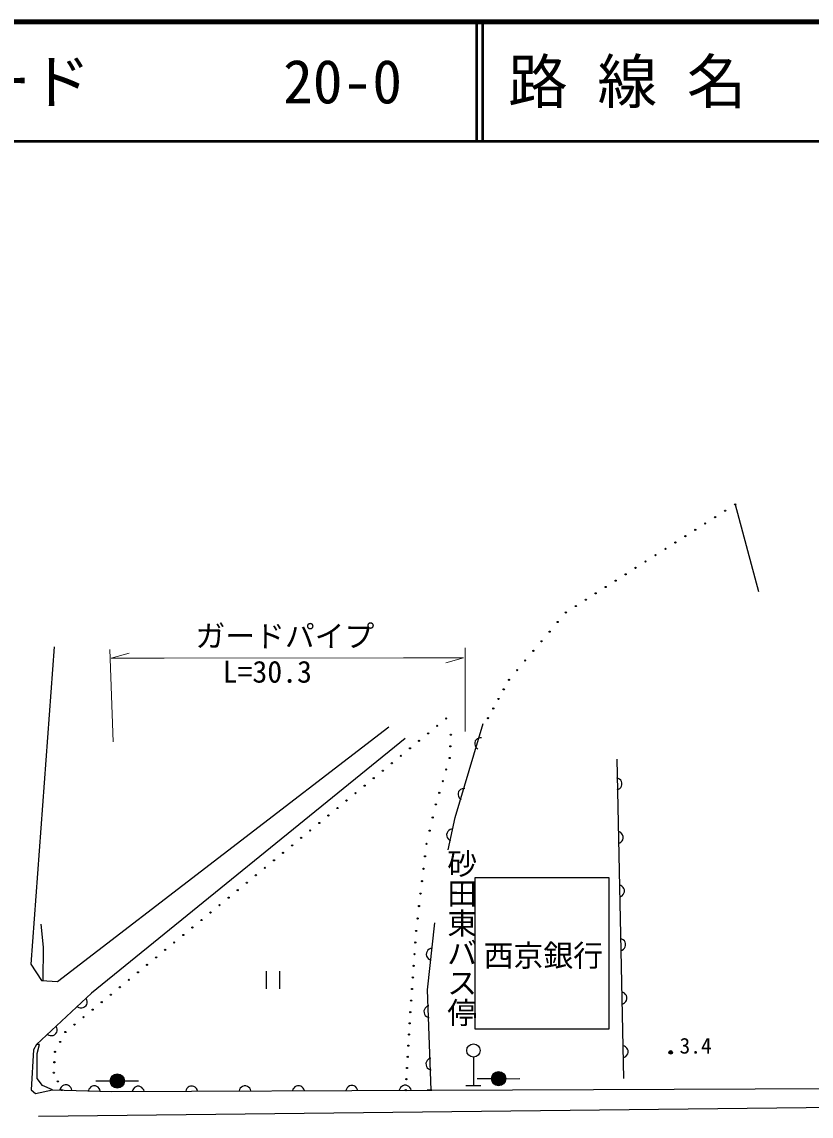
# Model space of a CAD drawing. Units: millimetres, scale not verified. Extents: x 40000 to 680000, y 20000 to 380000.
# Drawn here: x 139626 to 205787, y 288270 to 380000 of the extents above; entities that cross this region are included whole.
import ezdxf
from ezdxf.enums import TextEntityAlignment as Align

# ---------------------------------------------------------------- set-up
doc = ezdxf.new("R2010")
doc.units = ezdxf.units.MM
doc.header["$LTSCALE"] = 1000
for name, color, linetype, lineweight in [('M-BGD', 7, 'Continuous', 25), ('M-STR-HTXT', 7, 'Continuous', 13), ('M-TTL', 2, 'Continuous', 140), ('M-TTL-LINE', 7, 'Continuous', 50)]:
    doc.layers.add(name, color=color, linetype=linetype, lineweight=lineweight)
doc.layers.add('M-BMK-HTXT', color=7, linetype='Continuous')
doc.layers.add('M-TTL-TXT', color=7, linetype='Continuous')
doc.styles.add('@ＭＳ 明朝', font='')
doc.styles.add('ＭＳ ゴシック', font='')
doc.styles.get('@ＭＳ 明朝').set_extended_font_data('@MS Mincho')
doc.styles.get('ＭＳ ゴシック').set_extended_font_data('MS Gothic')

msp = doc.modelspace()

# ---------------------------------------------------------------- linework, layer by layer
at = {"layer": 'M-BGD'}
for p, q in [((199416, 339553), (201365, 332253)), ((142325, 327611), (140382, 301003)), ((175949, 313307), (178286, 321183)), ((142624, 299541), (170397, 320892)), ((171761, 319918), (145451, 298567)), ((177636, 319719), (177587, 319568)), ((177587, 319568), (177587, 319442)), ((177587, 319442), (177613, 319329)), ((177613, 319329), (177676, 319203)), ((177711, 319820), (177636, 319719)), ((177799, 319896), (177711, 319820)), ((177925, 319960), (177799, 319896)), ((178038, 319985), (177925, 319960)), ((178164, 319986), (178038, 319985)), ((177676, 319203), (177752, 319115)), ((177752, 319115), (177853, 319040)), ((190078, 291425), (189524, 318207)), ((189622, 316581), (189502, 316618)), ((189723, 316523), (189622, 316581)), ((189825, 316426), (189723, 316523)), ((176315, 315574), (176240, 315473)), ((176403, 315650), (176315, 315574)), ((176528, 315713), (176403, 315650)), ((176641, 315739), (176528, 315713)), ((176767, 315739), (176641, 315739)), ((189525, 315623), (189643, 315665)), ((189643, 315665), (189741, 315727)), ((189741, 315727), (189838, 315829)), ((189887, 316328), (189825, 316426)), ((189838, 315829), (189896, 315930)), ((189929, 316209), (189887, 316328)), ((189896, 315930), (189933, 316050)), ((189933, 316050), (189929, 316209)), ((176240, 315473), (176190, 315322)), ((176190, 315322), (176190, 315196)), ((176190, 315196), (176216, 315083)), ((176216, 315083), (176280, 314957)), ((176280, 314957), (176355, 314869)), ((176355, 314869), (176457, 314794)), ((175365, 310590), (175949, 313307)), ((175266, 312024), (175235, 311868)), ((175328, 312134), (175266, 312024)), ((175406, 312220), (175328, 312134)), ((175523, 312298), (175406, 312220)), ((175632, 312337), (175523, 312298)), ((175757, 312353), (175632, 312337)), ((189725, 312091), (189604, 312128)), ((189826, 312033), (189725, 312091)), ((189927, 311936), (189826, 312033)), ((189989, 311838), (189927, 311936)), ((175235, 311868), (175251, 311744)), ((175251, 311744), (175290, 311634)), ((175290, 311634), (175368, 311517)), ((175368, 311517), (175454, 311439)), ((175454, 311439), (175564, 311377)), ((189627, 311133), (189746, 311175)), ((189746, 311175), (189844, 311237)), ((189844, 311237), (189941, 311339)), ((189941, 311339), (189998, 311440)), ((190032, 311719), (189989, 311838)), ((189998, 311440), (190035, 311560)), ((190035, 311560), (190032, 311719)), ((188861, 308240), (177602, 308238)), ((177602, 308238), (177605, 295584)), ((188864, 295586), (188861, 308240)), ((189827, 307601), (189707, 307638)), ((189928, 307543), (189827, 307601)), ((190030, 307446), (189928, 307543)), ((190092, 307348), (190030, 307446)), ((190134, 307229), (190092, 307348)), ((189730, 306643), (189848, 306685)), ((189848, 306685), (189946, 306747)), ((189946, 306747), (190044, 306849)), ((190044, 306849), (190101, 306950)), ((190101, 306950), (190138, 307070)), ((190138, 307070), (190134, 307229)), ((141424, 302422), (141229, 304369)), ((173626, 298844), (174239, 304469)), ((189930, 303110), (189810, 303148)), ((190031, 303053), (189930, 303110)), ((190133, 302956), (190031, 303053)), ((190195, 302858), (190133, 302956)), ((190237, 302739), (190195, 302858)), ((190241, 302580), (190237, 302739)), ((141406, 299628), (141424, 302422)), ((173546, 301968), (173529, 301810)), ((173529, 301810), (173556, 301687)), ((173599, 302082), (173546, 301968)), ((173669, 302175), (173599, 302082)), ((173779, 302263), (173669, 302175)), ((173884, 302311), (173779, 302263)), ((174007, 302338), (173884, 302311)), ((189833, 302153), (189951, 302195)), ((189951, 302195), (190049, 302257)), ((190049, 302257), (190146, 302359)), ((190146, 302359), (190204, 302460)), ((190204, 302460), (190241, 302580)), ((140382, 301003), (141259, 299638)), ((173556, 301687), (173604, 301581)), ((173604, 301581), (173692, 301471)), ((173692, 301471), (173785, 301401)), ((173785, 301401), (173899, 301349)), ((160115, 300431), (160116, 298939)), ((161250, 298939), (161250, 300431)), ((141259, 299638), (142624, 299541)), ((145451, 298567), (140853, 294267)), ((173940, 290448), (173626, 298844)), ((190033, 298620), (189912, 298657)), ((190134, 298563), (190033, 298620)), ((190235, 298466), (190134, 298563)), ((190297, 298368), (190235, 298466)), ((190340, 298249), (190297, 298368)), ((190343, 298090), (190340, 298249)), ((144293, 297445), (144403, 297384)), ((144403, 297384), (144515, 297352)), ((144515, 297352), (144655, 297346)), ((144655, 297346), (144769, 297370)), ((144769, 297370), (144884, 297422)), ((144884, 297422), (145001, 297530)), ((145001, 297530), (145061, 297640)), ((145076, 298006), (145024, 298120)), ((145061, 297640), (145094, 297751)), ((145099, 297892), (145076, 298006)), ((145094, 297751), (145099, 297892)), ((173366, 297210), (173330, 297089)), ((173421, 297311), (173366, 297210)), ((173517, 297415), (173421, 297311)), ((173614, 297478), (173517, 297415)), ((173732, 297523), (173614, 297478)), ((189935, 297663), (190054, 297705)), ((190054, 297705), (190152, 297767)), ((190152, 297767), (190249, 297869)), ((190249, 297869), (190306, 297970)), ((190306, 297970), (190343, 298090)), ((173330, 297089), (173336, 296930)), ((173336, 296930), (173381, 296812)), ((173381, 296812), (173444, 296715)), ((173444, 296715), (173547, 296619)), ((173547, 296619), (173649, 296563)), ((173649, 296563), (173770, 296528)), ((142556, 295678), (142504, 295793)), ((142542, 295312), (142574, 295424)), ((142580, 295564), (142556, 295678)), ((142574, 295424), (142580, 295564)), ((177605, 295584), (188864, 295586)), ((141773, 295117), (141884, 295057)), ((141884, 295057), (141995, 295024)), ((141995, 295024), (142136, 295019)), ((142136, 295019), (142249, 295042)), ((142249, 295042), (142364, 295094)), ((142364, 295094), (142481, 295202)), ((142481, 295202), (142542, 295312)), ((140604, 293818), (140405, 290474)), ((140853, 294267), (140604, 293818)), ((141103, 294267), (140853, 294267)), ((140903, 293519), (141103, 294267)), ((190135, 294130), (190015, 294167)), ((190236, 294073), (190135, 294130)), ((190338, 293976), (190236, 294073)), ((190400, 293878), (190338, 293976)), ((190442, 293759), (190400, 293878)), ((190409, 293480), (190446, 293600)), ((190446, 293600), (190442, 293759)), ((140904, 291423), (140903, 293519)), ((173533, 292825), (173498, 292704)), ((173498, 292704), (173504, 292545)), ((173589, 292926), (173533, 292825)), ((173685, 293030), (173589, 292926)), ((173782, 293093), (173685, 293030)), ((173900, 293138), (173782, 293093)), ((177480, 293216), (177481, 290848)), ((190038, 293173), (190156, 293215)), ((190156, 293215), (190254, 293277)), ((190254, 293277), (190352, 293379)), ((190352, 293379), (190409, 293480)), ((173504, 292545), (173549, 292427)), ((173549, 292427), (173612, 292330)), ((173612, 292330), (173715, 292234)), ((173715, 292234), (173817, 292178)), ((173817, 292178), (173938, 292143)), ((141353, 290824), (140904, 291423)), ((142201, 290475), (141353, 290824)), ((143029, 290795), (142926, 290699)), ((143130, 290852), (143029, 290795)), ((143251, 290887), (143130, 290852)), ((143410, 290882), (143251, 290887)), ((143528, 290838), (143410, 290882)), ((143625, 290775), (143528, 290838)), ((145637, 290807), (145517, 290772)), ((145797, 290802), (145637, 290807)), ((145914, 290758), (145797, 290802)), ((147023, 291213), (145829, 291213)), ((148217, 291214), (149411, 291214)), ((153774, 290785), (153655, 290744)), ((153933, 290785), (153774, 290785)), ((154053, 290746), (153933, 290785)), ((158251, 290803), (158132, 290762)), ((158411, 290803), (158251, 290803)), ((158530, 290764), (158411, 290803)), ((162729, 290821), (162609, 290780)), ((162888, 290821), (162729, 290821)), ((163007, 290782), (162888, 290821)), ((167087, 290798), (166987, 290738)), ((167206, 290839), (167087, 290798)), ((167365, 290839), (167206, 290839)), ((167485, 290800), (167365, 290839)), ((167584, 290741), (167485, 290800)), ((171564, 290816), (171464, 290756)), ((171683, 290856), (171564, 290816)), ((171842, 290857), (171683, 290856)), ((171962, 290818), (171842, 290857)), ((172062, 290759), (171962, 290818)), ((176854, 290848), (178108, 290848)), ((178990, 291409), (177796, 291409)), ((180184, 291409), (181378, 291410)), ((140405, 290474), (140754, 290175)), ((140754, 290175), (142201, 290475)), ((142201, 290475), (147140, 290340)), ((142863, 290602), (142819, 290484)), ((142926, 290699), (142863, 290602)), ((143722, 290672), (143625, 290775)), ((143778, 290571), (143722, 290672)), ((143814, 290450), (143778, 290571)), ((145249, 290522), (145206, 290404)), ((145312, 290619), (145249, 290522)), ((145415, 290715), (145312, 290619)), ((145517, 290772), (145415, 290715)), ((146012, 290695), (145914, 290758)), ((146108, 290592), (146012, 290695)), ((146164, 290491), (146108, 290592)), ((146200, 290370), (146164, 290491)), ((147140, 290340), (174003, 290448)), ((148920, 290467), (148881, 290347)), ((148979, 290567), (148920, 290467)), ((149078, 290666), (148979, 290567)), ((149178, 290726), (149078, 290666)), ((149297, 290767), (149178, 290726)), ((149456, 290767), (149297, 290767)), ((149576, 290728), (149456, 290767)), ((149675, 290669), (149576, 290728)), ((149775, 290570), (149675, 290669)), ((149835, 290470), (149775, 290570)), ((149876, 290351), (149835, 290470)), ((153397, 290485), (153358, 290365)), ((153456, 290584), (153397, 290485)), ((153556, 290684), (153456, 290584)), ((153655, 290744), (153556, 290684)), ((154153, 290687), (154053, 290746)), ((154253, 290588), (154153, 290687)), ((154313, 290488), (154253, 290588)), ((154353, 290369), (154313, 290488)), ((157874, 290503), (157835, 290383)), ((157934, 290602), (157874, 290503)), ((158033, 290702), (157934, 290602)), ((158132, 290762), (158033, 290702)), ((158630, 290705), (158530, 290764)), ((158730, 290606), (158630, 290705)), ((158790, 290506), (158730, 290606)), ((158830, 290387), (158790, 290506)), ((162352, 290521), (162312, 290401)), ((162411, 290620), (162352, 290521)), ((162510, 290720), (162411, 290620)), ((162609, 290780), (162510, 290720)), ((163107, 290723), (163007, 290782)), ((163207, 290623), (163107, 290723)), ((163267, 290524), (163207, 290623)), ((163307, 290405), (163267, 290524)), ((166829, 290539), (166790, 290419)), ((166888, 290638), (166829, 290539)), ((166987, 290738), (166888, 290638)), ((167684, 290641), (167584, 290741)), ((167744, 290542), (167684, 290641)), ((167785, 290423), (167744, 290542)), ((171306, 290556), (171267, 290437)), ((171365, 290656), (171306, 290556)), ((171464, 290756), (171365, 290656)), ((172161, 290659), (172062, 290759)), ((172221, 290560), (172161, 290659)), ((172262, 290441), (172221, 290560)), ((174003, 290448), (173590, 290446)), ((174003, 290448), (173590, 290446)), ((174003, 290448), (231649, 290691)), ((141031, 288270), (231667, 289269))]:
    msp.add_line(p, q, dxfattribs=at)
for centre, radius in [((199416, 339553), 49.8), ((197747, 338488), 49.8), ((198582, 339021), 49.8), ((196912, 337955), 49.8), ((195243, 336889), 49.8), ((196078, 337422), 49.8), ((193574, 335824), 49.8), ((194408, 336357), 49.8), ((192739, 335291), 49.8), ((191070, 334226), 49.8), ((191904, 334758), 49.8), ((189400, 333160), 49.8), ((190235, 333693), 49.8), ((187731, 332094), 49.8), ((188566, 332627), 49.8), ((186896, 331562), 49.8), ((185227, 330496), 49.8), ((186062, 331029), 49.8), ((184546, 329689), 49.8), ((183864, 328883), 49.8), ((183183, 328076), 49.8), ((182502, 327269), 49.8), ((181140, 325656), 49.8), ((181821, 326462), 49.8), ((180458, 324849), 49.8), ((180020, 324046), 49.8), ((179582, 323243), 49.8), ((179145, 322439), 49.8), ((175199, 321607), 49.8), ((178707, 321636), 49.8), ((173679, 320355), 49.8), ((174439, 320981), 49.8), ((175588, 320244), 49.8), ((172918, 319729), 49.8), ((175540, 319271), 49.8), ((171398, 318477), 49.8), ((172158, 319103), 49.8), ((175491, 318297), 49.8), ((170638, 317851), 49.8), ((169118, 316599), 49.8), ((169878, 317225), 49.8), ((175200, 317324), 49.8), ((168358, 315973), 49.8), ((174908, 316350), 49.8), ((166838, 314721), 49.8), ((167598, 315347), 49.8), ((174616, 315377), 49.8), ((166078, 314095), 49.8), ((174324, 314403), 49.8), ((164558, 312843), 49.8), ((165318, 313469), 49.8), ((174065, 313300), 49.8), ((163798, 312217), 49.8), ((173805, 312196), 49.8), ((162277, 310966), 49.8), ((163037, 311591), 49.8), ((173546, 311093), 49.8), ((161517, 310339), 49.8), ((173421, 310050), 49.8), ((159997, 309088), 49.8), ((160757, 309714), 49.8), ((159237, 308462), 49.8), ((173296, 309007), 49.8), ((158477, 307836), 49.8), ((173171, 307964), 49.8), ((156957, 306584), 49.8), ((157717, 307210), 49.8), ((173047, 306921), 49.8), ((156197, 305958), 49.8), ((172922, 305878), 49.8), ((154677, 304706), 49.8), ((155437, 305332), 49.8), ((172797, 304835), 49.8), ((153916, 304080), 49.8), ((172672, 303792), 49.8), ((152396, 302828), 49.8), ((153156, 303454), 49.8), ((172602, 302819), 49.8), ((151636, 302202), 49.8), ((172533, 301845), 49.8), ((150116, 300950), 49.8), ((150876, 301576), 49.8), ((172464, 300872), 49.8), ((149356, 300324), 49.8), ((147836, 299072), 49.8), ((148596, 299698), 49.8), ((172394, 299898), 49.8), ((147076, 298446), 49.8), ((172325, 298925), 49.8), ((145556, 297194), 49.8), ((146316, 297820), 49.8), ((172256, 297951), 49.8), ((144796, 296568), 49.8), ((172187, 296978), 49.8), ((144035, 295942), 49.8), ((172131, 296044), 49.8), ((142838, 294489), 49.8), ((143275, 295316), 49.8), ((172076, 295109), 49.8), ((142400, 293661), 49.8), ((172021, 294175), 49.8), ((177480, 293774), 557), ((194014, 293613), 149), ((194014, 293613), 89.6), ((194014, 293613), 29.9), ((142351, 292785), 49.8), ((171966, 293241), 49.8), ((142303, 291909), 49.8), ((147620, 291214), 597), ((147620, 291214), 525), ((171911, 292307), 49.8), ((179587, 291409), 597), ((179587, 291409), 525), ((179587, 291409), 454), ((179587, 291409), 382), ((179587, 291409), 310), ((142641, 291181), 49.8), ((147620, 291214), 454), ((147620, 291214), 382), ((147620, 291214), 310), ((147620, 291214), 239), ((147620, 291214), 167), ((147620, 291214), 95.5), ((147620, 291214), 23.9), ((171855, 291373), 49.8), ((179587, 291409), 239), ((179587, 291409), 167), ((179587, 291409), 95.5), ((179587, 291409), 23.9), ((142979, 290454), 49.8), ((171800, 290439), 49.8)]:
    msp.add_circle(centre, radius, dxfattribs=at)
at = {"layer": 'M-STR-HTXT'}
for p, q in [((176789, 320515), (176788, 327522)), ((147265, 319648), (146996, 327396)), ((147120, 326671), (148613, 327090)), ((151563, 326672), (147120, 326671)), ((151563, 326672), (171628, 326677)), ((171628, 326677), (176645, 326678)), ((176645, 326678), (175152, 326259))]:
    msp.add_line(p, q, dxfattribs=at)
at = {"layer": 'M-TTL'}
msp.add_line((680000, 380000), (40000, 380000), dxfattribs=at)
at = {"layer": 'M-TTL-LINE'}
for p, q in [((177750, 380000), (177750, 370000)), ((178250, 380000), (178250, 370000)), ((40000, 370000), (680000, 370000))]:
    msp.add_line(p, q, dxfattribs=at)

# ---------------------------------------------------------------- texts
at = {"layer": 'M-BGD', "style": 'ＭＳ ゴシック'}
msp.add_text('3.4', height=1320, rotation=359.973, dxfattribs=at).set_placement((194755, 293115), align=Align.BOTTOM_LEFT)
at = {"layer": 'M-BMK-HTXT'}
for s, rotation, style, p in [('砂田東バス停', 269.973, '@ＭＳ 明朝', (175040, 310715)), ('西京銀行', 359.973, 'ＭＳ ゴシック', (178340, 300265))]:
    msp.add_text(s, height=1833, rotation=rotation, dxfattribs=dict(at, style=style)).set_placement(p, align=Align.BOTTOM_LEFT)
at = {"layer": 'M-STR-HTXT', "style": 'ＭＳ ゴシック'}
for s, p in [('ガードパイプ', (154173, 327056)), ('L=30.3', (156457, 324059))]:
    msp.add_text(s, height=1833, rotation=359.973, dxfattribs=at).set_placement(p, align=Align.BOTTOM_LEFT)
at = {"layer": 'M-TTL-TXT', "style": 'ＭＳ ゴシック'}
for s, p in [('図面コード', (120380, 375000)), ('路 線 名', (180380, 375000)), ('20-0', (161521, 375000))]:
    msp.add_text(s, height=3666, dxfattribs=at).set_placement(p, align=Align.MIDDLE_LEFT)

doc.saveas('drawing.dxf')
